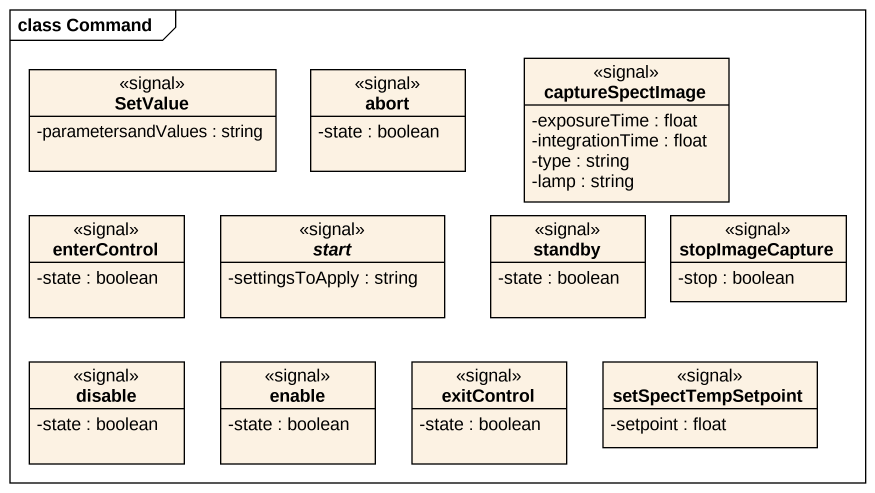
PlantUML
@startuml
mainframe class Command
hide circle
hide empty members
skinparam classAttributeIconSize 0
class SetValue <<signal>> {
  -parametersandValues : string
}
class abort <<signal>> {
  -state : boolean
}
class captureSpectImage <<signal>> {
  -exposureTime : float
  -integrationTime : float
  -type : string
  -lamp : string
}
class enterControl <<signal>> {
  -state : boolean
}
abstract class "start" as start_ <<signal>> {
  -settingsToApply : string
}
class standby <<signal>> {
  -state : boolean
}
class stopImageCapture <<signal>> {
  -stop : boolean
}
class disable <<signal>> {
  -state : boolean
}
class enable <<signal>> {
  -state : boolean
}
class exitControl <<signal>> {
  -state : boolean
}
class setSpectTempSetpoint <<signal>> {
  -setpoint : float
}
@enduml
